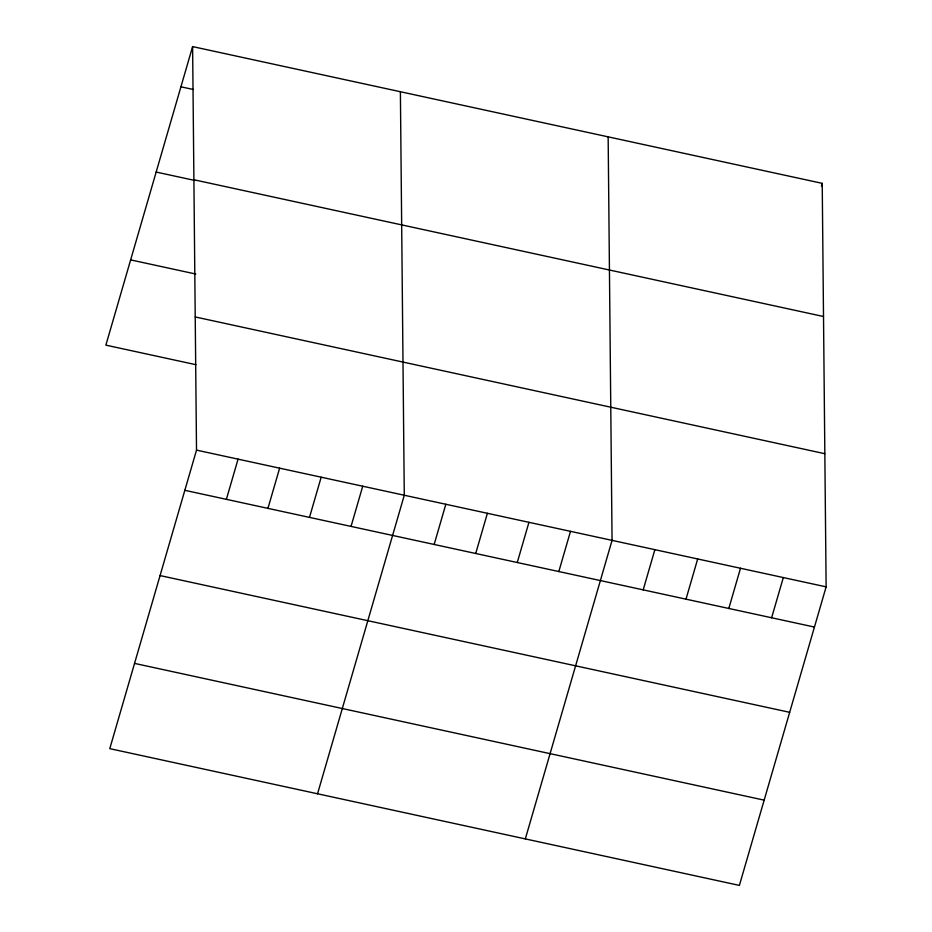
<?xml version="1.0" encoding="UTF-8"?>
<svg xmlns="http://www.w3.org/2000/svg" width="932" height="932" viewBox="0 0 932 932"><rect width="100%" height="100%" fill="white"/><g stroke="black" fill="none" stroke-linecap="round" stroke-linejoin="round"><path stroke-width="1.4" d="M192.609 46.6L196.512 450.121L109.778 748.652L739.391 885.4L826.125 586.857L822.222 183.348L192.609 46.6L105.875 345.143L195.918 364.692M226.383 499.342L238.068 459.138M267.938 508.371L279.623 468.167M309.494 517.388L321.179 477.196M351.049 526.417L362.734 486.213M317.544 793.784L404.278 495.242L400.387 91.732M434.161 544.474L445.834 504.27M475.716 553.492L487.389 513.287M517.26 562.52L528.945 522.316M558.816 571.549L570.5 531.345M525.322 838.905L612.056 540.374L608.153 136.853M643.185 589.874L654.87 549.67M685.999 599.171L697.684 558.967M821.418 186.12L822.222 183.348M728.812 608.468L740.497 568.264M771.626 617.765L783.311 577.56M180.936 86.804L193.402 89.507M193.903 179.76L823.504 316.507M156.168 172.059L194.951 180.482M130.643 259.888L195.755 274.031M195.231 316.95L824.832 453.698M196.512 450.121L826.125 586.857M184.827 490.314L814.44 627.061M160.059 575.568L789.672 712.316M134.546 663.398L764.158 800.145"/></g></svg>
